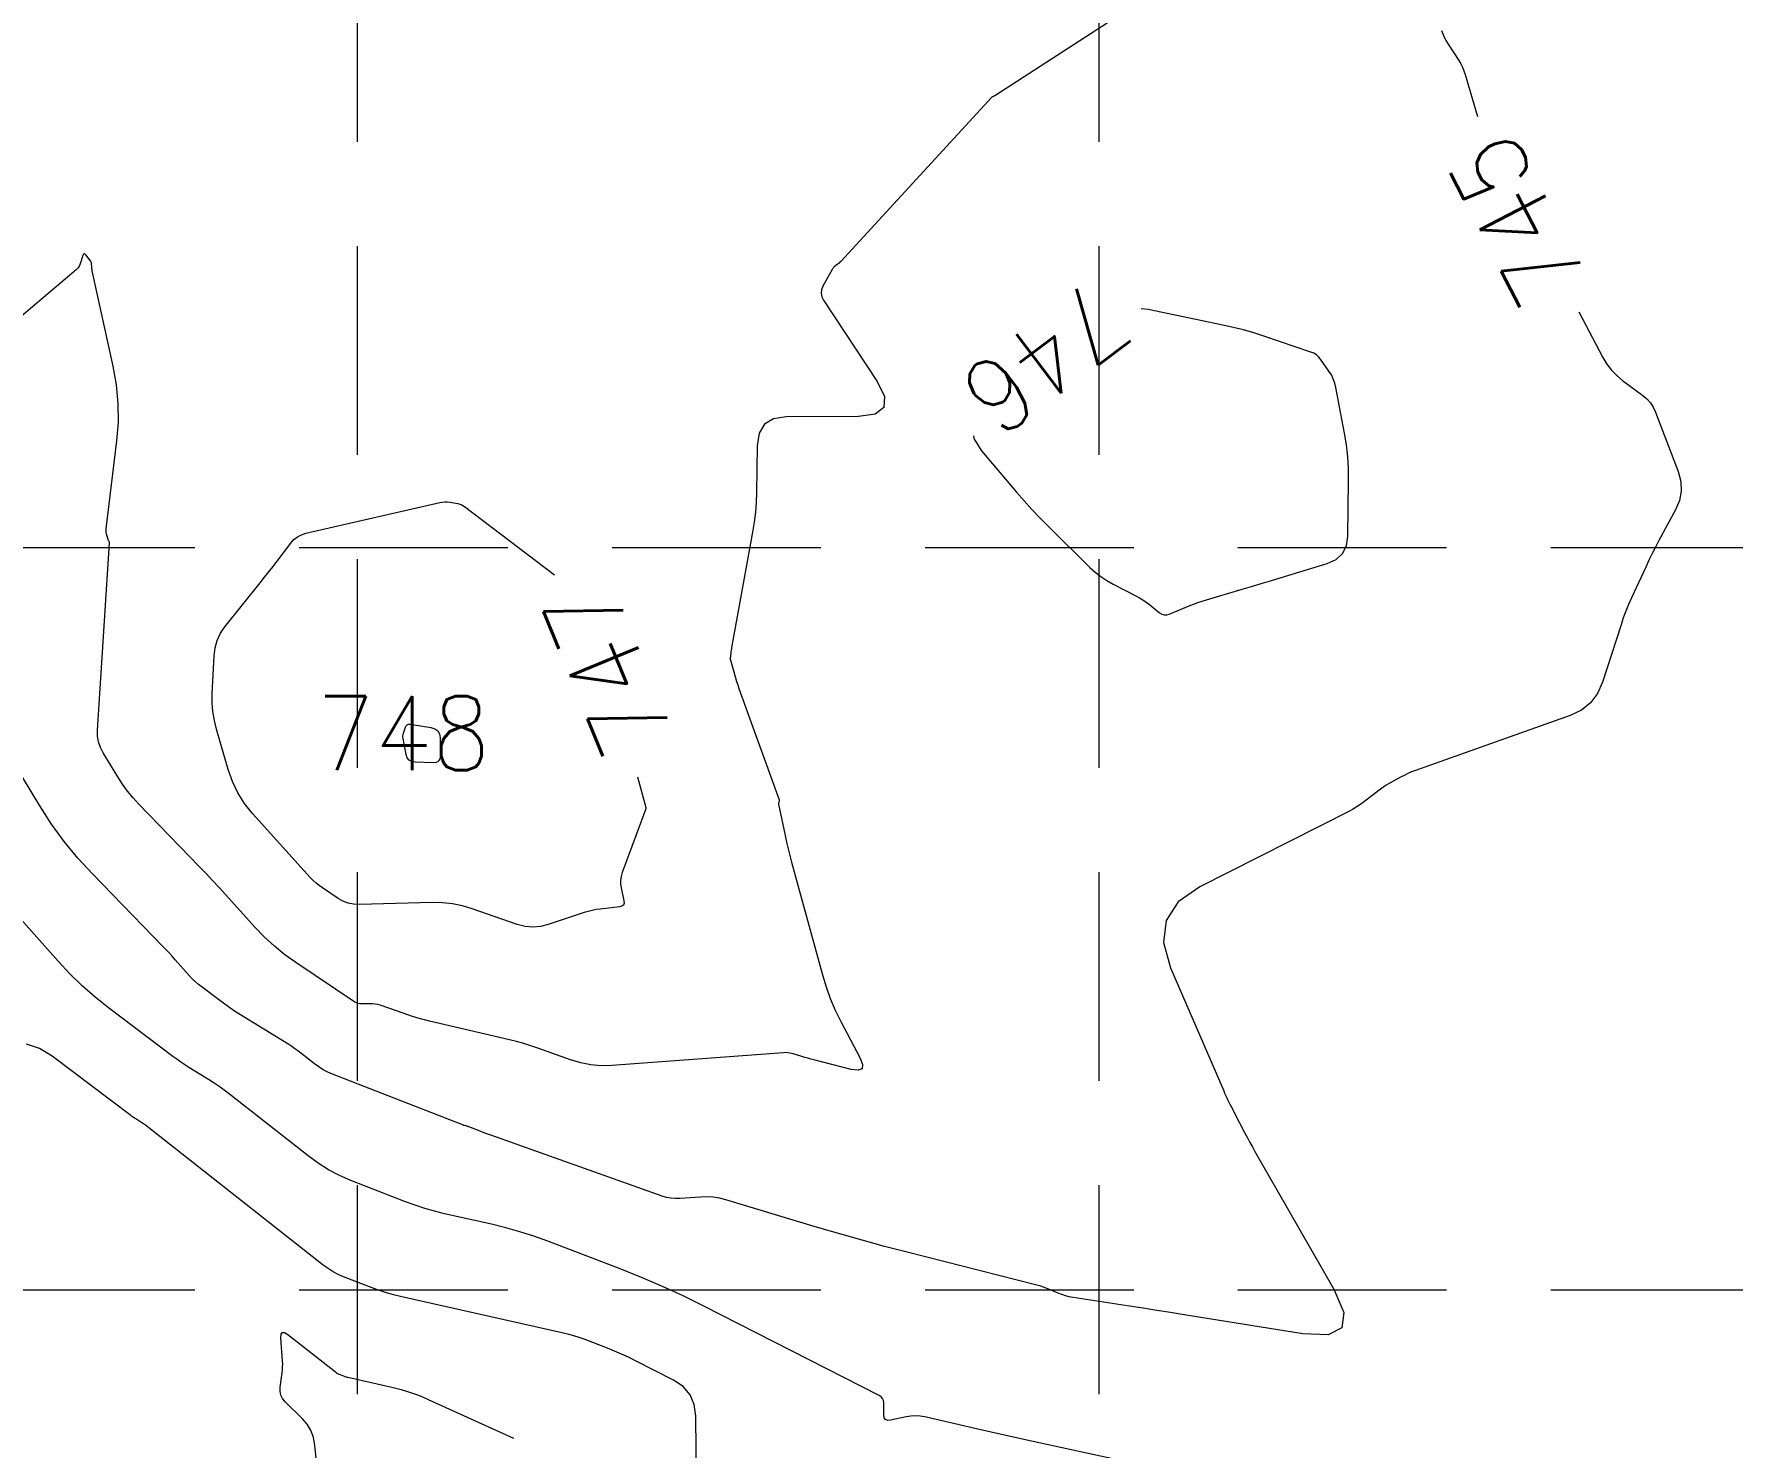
# Model space of a CAD drawing. Header units: feet. Extents: x 46644 to 49208, y 46045 to 47649.
# Drawn here: x 48308.4 to 48399.9, y 47238.4 to 47314.5 of the extents above; entities that cross this region are included whole.
import ezdxf
from ezdxf.enums import TextEntityAlignment as Align

# ---------------------------------------------------------------- set-up
doc = ezdxf.new("R2010")
doc.units = ezdxf.units.FT
doc.header["$MEASUREMENT"] = 0
doc.linetypes.add('DGN Style 3', pattern=[33.544038, 23.960027, -9.584011])
doc.linetypes.add('HIDDEN', pattern=[0.375, 0.25, -0.125])
doc.layers.add('EC', color=35, linetype='Continuous', lineweight=0)
doc.layers.add('GRID', color=254, linetype='HIDDEN')
doc.styles.add('Style-STANDARD', font='STANDARD.shx')

msp = doc.modelspace()

# ---------------------------------------------------------------- linework, layer by layer
at = {"layer": 'EC', "color": 35, "linetype": 'DGN Style 3', "lineweight": 0}
for p, q in [((48366.917, 47315.551), (48360.201, 47311.212)), ((48384.277, 47314.726), (48384.382, 47314.45)), ((48384.382, 47314.45), (48384.512, 47314.185)), ((48384.512, 47314.185), (48384.665, 47313.93)), ((48384.665, 47313.93), (48385.205, 47313.113)), ((48385.205, 47313.113), (48385.314, 47312.935)), ((48385.314, 47312.935), (48385.408, 47312.75)), ((48385.408, 47312.75), (48385.488, 47312.558)), ((48385.488, 47312.558), (48385.554, 47312.36)), ((48385.554, 47312.36), (48386.215, 47310.096)), ((48360.028, 47311.125), (48351.882, 47302.282)), ((48360.036, 47311.133), (48360.028, 47311.125)), ((48360.046, 47311.141), (48360.036, 47311.133)), ((48360.056, 47311.148), (48360.046, 47311.141)), ((48360.067, 47311.153), (48360.056, 47311.148)), ((48360.12, 47311.177), (48360.067, 47311.153)), ((48360.125, 47311.18), (48360.12, 47311.177)), ((48360.131, 47311.182), (48360.125, 47311.18)), ((48360.137, 47311.184), (48360.131, 47311.182)), ((48360.143, 47311.186), (48360.137, 47311.184)), ((48360.17, 47311.196), (48360.143, 47311.186)), ((48360.178, 47311.199), (48360.17, 47311.196)), ((48360.186, 47311.203), (48360.178, 47311.199)), ((48360.194, 47311.207), (48360.186, 47311.203)), ((48360.201, 47311.212), (48360.194, 47311.207)), ((48311.016, 47302.603), (48310.876, 47302.152)), ((48311.046, 47302.668), (48311.016, 47302.603)), ((48311.083, 47302.694), (48311.046, 47302.668)), ((48311.126, 47302.682), (48311.083, 47302.694)), ((48311.177, 47302.633), (48311.126, 47302.682)), ((48311.431, 47302.311), (48311.177, 47302.633)), ((48310.661, 47301.827), (48306.403, 47298.222)), ((48310.732, 47301.897), (48310.661, 47301.827)), ((48310.792, 47301.974), (48310.732, 47301.897)), ((48310.839, 47302.059), (48310.792, 47301.974)), ((48310.876, 47302.152), (48310.839, 47302.059)), ((48311.453, 47302.28), (48311.431, 47302.311)), ((48311.469, 47302.246), (48311.453, 47302.28)), ((48311.48, 47302.21), (48311.469, 47302.246)), ((48311.485, 47302.172), (48311.48, 47302.21)), ((48311.496, 47301.991), (48311.485, 47302.172)), ((48311.501, 47301.935), (48311.496, 47301.991)), ((48311.508, 47301.88), (48311.501, 47301.935)), ((48311.517, 47301.825), (48311.508, 47301.88)), ((48311.527, 47301.771), (48311.517, 47301.825)), ((48312.659, 47296.628), (48311.527, 47301.771)), ((48351.421, 47301.848), (48350.924, 47300.946)), ((48351.444, 47301.886), (48351.421, 47301.848)), ((48351.471, 47301.92), (48351.444, 47301.886)), ((48351.5, 47301.952), (48351.471, 47301.92)), ((48351.534, 47301.981), (48351.5, 47301.952)), ((48351.696, 47302.11), (48351.534, 47301.981)), ((48351.745, 47302.15), (48351.696, 47302.11)), ((48351.792, 47302.193), (48351.745, 47302.15)), ((48351.838, 47302.237), (48351.792, 47302.193)), ((48351.882, 47302.282), (48351.838, 47302.237)), ((48350.846, 47300.754), (48350.825, 47300.565)), ((48350.825, 47300.565), (48350.861, 47300.377)), ((48350.924, 47300.946), (48350.846, 47300.754)), ((48350.861, 47300.377), (48350.955, 47300.192)), ((48350.955, 47300.192), (48353.847, 47295.814)), ((48368.468, 47299.683), (48368.087, 47299.723)), ((48372.487, 47298.85), (48368.468, 47299.683)), ((48373.047, 47298.725), (48372.487, 47298.85)), ((48373.603, 47298.583), (48373.047, 47298.725)), ((48391.677, 47299.567), (48392.981, 47297.098)), ((48374.154, 47298.425), (48373.603, 47298.583)), ((48374.7, 47298.249), (48374.154, 47298.425)), ((48377.239, 47297.391), (48374.7, 47298.249)), ((48377.391, 47297.327), (48377.239, 47297.391)), ((48377.528, 47297.241), (48377.391, 47297.327)), ((48377.649, 47297.134), (48377.528, 47297.241)), ((48377.755, 47297.006), (48377.649, 47297.134)), ((48378.21, 47296.36), (48377.755, 47297.006)), ((48392.981, 47297.098), (48393.193, 47296.744)), ((48312.836, 47295.627), (48312.659, 47296.628)), ((48378.337, 47296.157), (48378.21, 47296.36)), ((48378.441, 47295.944), (48378.337, 47296.157)), ((48393.193, 47296.744), (48393.44, 47296.42)), ((48393.44, 47296.42), (48393.723, 47296.126)), ((48393.723, 47296.126), (48394.04, 47295.862)), ((48312.927, 47294.623), (48312.836, 47295.627)), ((48353.847, 47295.814), (48354.249, 47294.992)), ((48378.522, 47295.721), (48378.441, 47295.944)), ((48378.578, 47295.488), (48378.522, 47295.721)), ((48379.044, 47293.016), (48378.578, 47295.488)), ((48394.04, 47295.862), (48395.135, 47295.05)), ((48395.135, 47295.05), (48395.353, 47294.864)), ((48312.932, 47293.614), (48312.927, 47294.623)), ((48354.215, 47294.403), (48353.744, 47294.046)), ((48354.249, 47294.992), (48354.215, 47294.403)), ((48395.353, 47294.864), (48395.539, 47294.653)), ((48395.539, 47294.653), (48395.692, 47294.417)), ((48395.692, 47294.417), (48395.812, 47294.157)), ((48395.812, 47294.157), (48397.032, 47290.954)), ((48312.852, 47292.601), (48312.932, 47293.614)), ((48347.78, 47293.504), (48347.484, 47293.021)), ((48348.265, 47293.796), (48347.78, 47293.504)), ((48348.94, 47293.896), (48348.265, 47293.796)), ((48352.838, 47293.922), (48348.94, 47293.896)), ((48353.744, 47294.046), (48352.838, 47293.922)), ((48312.275, 47287.864), (48312.852, 47292.601)), ((48347.378, 47292.346), (48347.343, 47289.831)), ((48347.484, 47293.021), (48347.378, 47292.346)), ((48359.038, 47292.87), (48359.059, 47292.733)), ((48359.059, 47292.733), (48359.475, 47292.069)), ((48379.147, 47292.384), (48379.044, 47293.016)), ((48379.218, 47291.749), (48379.147, 47292.384)), ((48359.475, 47292.069), (48361.357, 47289.846)), ((48379.258, 47291.111), (48379.218, 47291.749)), ((48379.228, 47287.475), (48379.266, 47290.471)), ((48379.266, 47290.471), (48379.258, 47291.111)), ((48397.032, 47290.954), (48397.176, 47290.424)), ((48347.343, 47289.831), (48347.324, 47289.294)), ((48361.357, 47289.846), (48361.765, 47289.375)), ((48397.201, 47289.901), (48397.107, 47289.386)), ((48397.176, 47290.424), (48397.201, 47289.901)), ((48323.049, 47287.625), (48330.262, 47289.279)), ((48330.262, 47289.279), (48330.396, 47289.304)), ((48330.396, 47289.304), (48330.531, 47289.314)), ((48330.531, 47289.314), (48330.666, 47289.312)), ((48330.666, 47289.312), (48330.802, 47289.296)), ((48330.802, 47289.296), (48331.245, 47289.222)), ((48331.245, 47289.222), (48331.338, 47289.201)), ((48331.338, 47289.201), (48331.426, 47289.169)), ((48331.426, 47289.169), (48331.51, 47289.127)), ((48331.51, 47289.127), (48331.589, 47289.074)), ((48331.589, 47289.074), (48336.449, 47285.389)), ((48347.283, 47288.758), (48347.22, 47288.224)), ((48347.324, 47289.294), (48347.283, 47288.758)), ((48361.765, 47289.375), (48362.184, 47288.913)), ((48362.184, 47288.913), (48362.613, 47288.461)), ((48396.894, 47288.88), (48396.002, 47287.237)), ((48397.107, 47289.386), (48396.894, 47288.88)), ((48312.27, 47287.791), (48312.275, 47287.864)), ((48312.272, 47287.718), (48312.27, 47287.791)), ((48312.283, 47287.646), (48312.272, 47287.718)), ((48347.22, 47288.224), (48347.134, 47287.693)), ((48362.613, 47288.461), (48363.053, 47288.019)), ((48363.053, 47288.019), (48365.323, 47285.785)), ((48311.811, 47277.008), (48312.452, 47287.103)), ((48312.301, 47287.575), (48312.283, 47287.646)), ((48312.405, 47287.244), (48312.301, 47287.575)), ((48312.408, 47287.234), (48312.405, 47287.244)), ((48312.412, 47287.225), (48312.408, 47287.234)), ((48312.416, 47287.215), (48312.412, 47287.225)), ((48312.42, 47287.205), (48312.416, 47287.215)), ((48312.441, 47287.16), (48312.42, 47287.205)), ((48312.447, 47287.146), (48312.441, 47287.16)), ((48312.45, 47287.132), (48312.447, 47287.146)), ((48312.452, 47287.118), (48312.45, 47287.132)), ((48312.452, 47287.103), (48312.452, 47287.118)), ((48321.498, 47286.13), (48322.23, 47287.096)), ((48322.23, 47287.096), (48322.399, 47287.284)), ((48322.399, 47287.284), (48322.591, 47287.435)), ((48322.591, 47287.435), (48322.808, 47287.549)), ((48322.808, 47287.549), (48323.049, 47287.625)), ((48347.134, 47287.693), (48346.013, 47281.558)), ((48378.944, 47286.535), (48379.153, 47286.955)), ((48379.153, 47286.955), (48379.228, 47287.475)), ((48395.813, 47286.884), (48395.631, 47286.528)), ((48396.002, 47287.237), (48395.813, 47286.884)), ((48321.273, 47285.835), (48321.498, 47286.13)), ((48375.569, 47285.222), (48378.12, 47285.999)), ((48378.12, 47285.999), (48378.599, 47286.217)), ((48378.599, 47286.217), (48378.944, 47286.535)), ((48395.455, 47286.168), (48395.285, 47285.806)), ((48395.631, 47286.528), (48395.455, 47286.168)), ((48320.586, 47284.96), (48320.817, 47285.251)), ((48320.817, 47285.251), (48321.046, 47285.542)), ((48321.046, 47285.542), (48321.273, 47285.835)), ((48365.323, 47285.785), (48365.609, 47285.524)), ((48365.609, 47285.524), (48365.912, 47285.287)), ((48365.912, 47285.287), (48366.233, 47285.074)), ((48366.233, 47285.074), (48366.571, 47284.885)), ((48374.546, 47284.913), (48375.058, 47285.067)), ((48375.058, 47285.067), (48375.569, 47285.222)), ((48395.285, 47285.806), (48394.522, 47284.146)), ((48318.683, 47282.588), (48320.586, 47284.96)), ((48366.571, 47284.885), (48367.802, 47284.255)), ((48367.802, 47284.255), (48367.992, 47284.151)), ((48367.992, 47284.151), (48368.176, 47284.039)), ((48371.61, 47284.04), (48373.522, 47284.607)), ((48373.522, 47284.607), (48374.034, 47284.76)), ((48374.034, 47284.76), (48374.546, 47284.913)), ((48394.522, 47284.146), (48394.364, 47283.789)), ((48368.176, 47284.039), (48368.354, 47283.917)), ((48368.354, 47283.917), (48368.526, 47283.787)), ((48368.526, 47283.787), (48369.079, 47283.344)), ((48369.079, 47283.344), (48369.2, 47283.268)), ((48369.2, 47283.268), (48369.326, 47283.231)), ((48369.326, 47283.231), (48369.458, 47283.231)), ((48369.458, 47283.231), (48369.596, 47283.27)), ((48369.596, 47283.27), (48370.671, 47283.71)), ((48370.671, 47283.71), (48370.903, 47283.801)), ((48370.903, 47283.801), (48371.136, 47283.887)), ((48371.136, 47283.887), (48371.372, 47283.966)), ((48371.372, 47283.966), (48371.61, 47284.04)), ((48394.217, 47283.427), (48394.08, 47283.061)), ((48394.364, 47283.789), (48394.217, 47283.427)), ((48318.261, 47281.854), (48318.44, 47282.233)), ((48318.44, 47282.233), (48318.683, 47282.588)), ((48393.955, 47282.69), (48392.957, 47279.598)), ((48394.08, 47283.061), (48393.955, 47282.69)), ((48318.093, 47281.025), (48318.145, 47281.452)), ((48318.145, 47281.452), (48318.261, 47281.854)), ((48345.974, 47281.312), (48345.963, 47281.23)), ((48345.986, 47281.394), (48345.974, 47281.312)), ((48345.999, 47281.476), (48345.986, 47281.394)), ((48346.013, 47281.558), (48345.999, 47281.476)), ((48318, 47278.977), (48318.093, 47281.025)), ((48345.931, 47280.961), (48345.926, 47280.904)), ((48345.926, 47280.904), (48345.928, 47280.847)), ((48345.928, 47280.847), (48345.936, 47280.79)), ((48345.963, 47281.23), (48345.931, 47280.961)), ((48345.936, 47280.79), (48345.949, 47280.734)), ((48345.949, 47280.734), (48346.213, 47279.833)), ((48346.213, 47279.833), (48346.271, 47279.64)), ((48346.271, 47279.64), (48346.332, 47279.449)), ((48392.957, 47279.598), (48392.688, 47278.989)), ((48317.997, 47278.494), (48318, 47278.977)), ((48346.332, 47279.449), (48346.396, 47279.258)), ((48346.396, 47279.258), (48346.462, 47279.068)), ((48346.462, 47279.068), (48348.556, 47273.26)), ((48392.688, 47278.989), (48392.309, 47278.487)), ((48308.705, 47272.927), (48305.661, 47277.934)), ((48318.034, 47278.015), (48317.997, 47278.494)), ((48318.11, 47277.541), (48318.034, 47278.015)), ((48391.218, 47277.806), (48382.871, 47274.839)), ((48391.819, 47278.093), (48391.218, 47277.806)), ((48392.309, 47278.487), (48391.819, 47278.093)), ((48311.814, 47276.687), (48311.811, 47277.008)), ((48318.225, 47277.072), (48318.11, 47277.541)), ((48318.856, 47274.892), (48318.225, 47277.072)), ((48328.278, 47276.71), (48328.287, 47276.779)), ((48328.287, 47276.779), (48328.304, 47276.848)), ((48328.304, 47276.848), (48328.409, 47277.167)), ((48328.409, 47277.167), (48328.45, 47277.25)), ((48328.45, 47277.25), (48328.508, 47277.305)), ((48328.508, 47277.305), (48328.584, 47277.331)), ((48328.584, 47277.331), (48328.676, 47277.329)), ((48328.676, 47277.329), (48329.79, 47277.151)), ((48329.79, 47277.151), (48330, 47277.088)), ((48330, 47277.088), (48330.151, 47276.973)), ((48330.151, 47276.973), (48330.243, 47276.808)), ((48330.243, 47276.808), (48330.278, 47276.592)), ((48311.865, 47276.378), (48311.814, 47276.687)), ((48311.963, 47276.081), (48311.865, 47276.378)), ((48312.109, 47275.795), (48311.963, 47276.081)), ((48328.278, 47276.64), (48328.278, 47276.71)), ((48328.287, 47276.57), (48328.278, 47276.64)), ((48328.454, 47275.705), (48328.287, 47276.57)), ((48330.278, 47276.592), (48330.297, 47275.648)), ((48312.903, 47274.489), (48312.109, 47275.795)), ((48328.514, 47275.528), (48328.454, 47275.705)), ((48328.615, 47275.4), (48328.514, 47275.528)), ((48328.758, 47275.32), (48328.615, 47275.4)), ((48328.943, 47275.289), (48328.758, 47275.32)), ((48329.901, 47275.257), (48328.943, 47275.289)), ((48330.077, 47275.276), (48329.901, 47275.257)), ((48330.202, 47275.348), (48330.077, 47275.276)), ((48330.275, 47275.472), (48330.202, 47275.348)), ((48330.297, 47275.648), (48330.275, 47275.472)), ((48313.156, 47274.098), (48312.903, 47274.489)), ((48313.43, 47273.722), (48313.156, 47274.098)), ((48319.082, 47274.244), (48318.856, 47274.892)), ((48319.377, 47273.633), (48319.082, 47274.244)), ((48340.918, 47274.488), (48341.377, 47272.836)), ((48381.292, 47274.042), (48381.161, 47273.959)), ((48381.427, 47274.12), (48381.292, 47274.042)), ((48382.062, 47274.473), (48381.427, 47274.12)), ((48382.259, 47274.577), (48382.062, 47274.473)), ((48382.459, 47274.673), (48382.259, 47274.577)), ((48382.663, 47274.76), (48382.459, 47274.673)), ((48382.871, 47274.839), (48382.663, 47274.76)), ((48313.725, 47273.362), (48313.43, 47273.722)), ((48314.041, 47273.019), (48313.725, 47273.362)), ((48319.74, 47273.06), (48319.377, 47273.633)), ((48348.523, 47273.073), (48348.52, 47273.056)), ((48348.527, 47273.09), (48348.523, 47273.073)), ((48348.556, 47273.166), (48348.527, 47273.09)), ((48348.556, 47273.26), (48348.562, 47273.237)), ((48348.562, 47273.19), (48348.556, 47273.166)), ((48348.562, 47273.237), (48348.564, 47273.213)), ((48348.564, 47273.213), (48348.562, 47273.19)), ((48380.059, 47273.118), (48379.874, 47272.981)), ((48380.909, 47273.778), (48380.059, 47273.118)), ((48381.033, 47273.871), (48380.909, 47273.778)), ((48381.161, 47273.959), (48381.033, 47273.871)), ((48309.336, 47271.95), (48308.705, 47272.927)), ((48317.311, 47269.651), (48314.041, 47273.019)), ((48320.171, 47272.525), (48319.74, 47273.06)), ((48323.283, 47269.071), (48320.171, 47272.525)), ((48341.366, 47272.769), (48340.1, 47269.335)), ((48341.368, 47272.773), (48341.366, 47272.769)), ((48341.369, 47272.778), (48341.368, 47272.773)), ((48341.371, 47272.783), (48341.369, 47272.778)), ((48341.372, 47272.787), (48341.371, 47272.783)), ((48341.378, 47272.81), (48341.372, 47272.787)), ((48341.377, 47272.836), (48341.378, 47272.834)), ((48341.378, 47272.834), (48341.379, 47272.831)), ((48341.379, 47272.811), (48341.378, 47272.81)), ((48341.379, 47272.831), (48341.379, 47272.828)), ((48341.379, 47272.828), (48341.379, 47272.826)), ((48341.379, 47272.826), (48341.379, 47272.817)), ((48341.379, 47272.817), (48341.379, 47272.815)), ((48341.379, 47272.815), (48341.379, 47272.813)), ((48341.379, 47272.813), (48341.379, 47272.811)), ((48348.52, 47273.056), (48348.52, 47273.039)), ((48348.52, 47273.039), (48348.523, 47273.022)), ((48348.523, 47273.022), (48348.885, 47271.33)), ((48379.283, 47272.627), (48371.254, 47268.574)), ((48379.486, 47272.736), (48379.283, 47272.627)), ((48379.683, 47272.854), (48379.486, 47272.736)), ((48379.874, 47272.981), (48379.683, 47272.854)), ((48310.02, 47271.014), (48309.336, 47271.95)), ((48348.885, 47271.33), (48348.966, 47270.968)), ((48310.754, 47270.118), (48310.02, 47271.014)), ((48348.966, 47270.968), (48349.051, 47270.607)), ((48349.051, 47270.607), (48349.141, 47270.248)), ((48311.541, 47269.261), (48310.754, 47270.118)), ((48317.666, 47269.282), (48317.311, 47269.651)), ((48349.141, 47270.248), (48349.236, 47269.889)), ((48349.236, 47269.889), (48350.893, 47263.829)), ((48315.331, 47265.358), (48311.541, 47269.261)), ((48318.017, 47268.91), (48317.666, 47269.282)), ((48318.365, 47268.534), (48318.017, 47268.91)), ((48318.709, 47268.156), (48318.365, 47268.534)), ((48323.433, 47268.914), (48323.283, 47269.071)), ((48323.592, 47268.768), (48323.433, 47268.914)), ((48323.759, 47268.632), (48323.592, 47268.768)), ((48323.936, 47268.507), (48323.759, 47268.632)), ((48324.779, 47267.944), (48323.936, 47268.507)), ((48340.041, 47269.131), (48340.011, 47268.926)), ((48340.011, 47268.926), (48340.011, 47268.718)), ((48340.011, 47268.718), (48340.042, 47268.508)), ((48340.1, 47269.335), (48340.041, 47269.131)), ((48340.042, 47268.508), (48340.189, 47267.818)), ((48371.254, 47268.574), (48370.083, 47267.76)), ((48309.685, 47264.561), (48306.81, 47267.794)), ((48320.308, 47266.381), (48318.709, 47268.156)), ((48325.044, 47267.794), (48324.779, 47267.944)), ((48325.322, 47267.689), (48325.044, 47267.794)), ((48325.612, 47267.63), (48325.322, 47267.689)), ((48325.916, 47267.616), (48325.612, 47267.63)), ((48329.864, 47267.723), (48325.916, 47267.616)), ((48330.412, 47267.713), (48329.864, 47267.723)), ((48330.953, 47267.655), (48330.412, 47267.713)), ((48331.486, 47267.547), (48330.953, 47267.655)), ((48340.162, 47267.588), (48340.08, 47267.521)), ((48340.198, 47267.687), (48340.162, 47267.588)), ((48340.189, 47267.818), (48340.198, 47267.687)), ((48370.083, 47267.76), (48369.428, 47266.758)), ((48332.011, 47267.39), (48331.486, 47267.547)), ((48334.445, 47266.543), (48332.011, 47267.39)), ((48338.053, 47267.176), (48336.108, 47266.531)), ((48338.266, 47267.241), (48338.053, 47267.176)), ((48338.481, 47267.294), (48338.266, 47267.241)), ((48338.699, 47267.337), (48338.481, 47267.294)), ((48338.919, 47267.368), (48338.699, 47267.337)), ((48339.952, 47267.488), (48338.919, 47267.368)), ((48340.08, 47267.521), (48339.952, 47267.488)), ((48369.428, 47266.758), (48369.289, 47265.569)), ((48320.813, 47265.854), (48320.308, 47266.381)), ((48321.347, 47265.363), (48320.813, 47265.854)), ((48334.86, 47266.434), (48334.445, 47266.543)), ((48335.276, 47266.396), (48334.86, 47266.434)), ((48335.692, 47266.428), (48335.276, 47266.396)), ((48336.108, 47266.531), (48335.692, 47266.428)), ((48315.5, 47265.181), (48315.331, 47265.358)), ((48315.668, 47265.003), (48315.5, 47265.181)), ((48315.834, 47264.823), (48315.668, 47265.003)), ((48321.911, 47264.905), (48321.347, 47265.363)), ((48322.504, 47264.482), (48321.911, 47264.905)), ((48369.289, 47265.569), (48369.667, 47264.193)), ((48310.319, 47263.882), (48309.685, 47264.561)), ((48315.998, 47264.641), (48315.834, 47264.823)), ((48316.757, 47263.787), (48315.998, 47264.641)), ((48325.686, 47262.359), (48322.504, 47264.482)), ((48369.667, 47264.193), (48372.534, 47257.566)), ((48310.985, 47263.237), (48310.319, 47263.882)), ((48311.681, 47262.626), (48310.985, 47263.237)), ((48316.918, 47263.615), (48316.757, 47263.787)), ((48317.086, 47263.452), (48316.918, 47263.615)), ((48317.262, 47263.297), (48317.086, 47263.452)), ((48317.446, 47263.151), (48317.262, 47263.297)), ((48318.324, 47262.488), (48317.446, 47263.151)), ((48350.893, 47263.829), (48351.09, 47263.179)), ((48351.09, 47263.179), (48351.321, 47262.541)), ((48312.408, 47262.048), (48311.681, 47262.626)), ((48318.594, 47262.288), (48318.324, 47262.488)), ((48318.869, 47262.095), (48318.594, 47262.288)), ((48319.149, 47261.908), (48318.869, 47262.095)), ((48325.77, 47262.311), (48325.686, 47262.359)), ((48325.858, 47262.278), (48325.77, 47262.311)), ((48325.95, 47262.259), (48325.858, 47262.278)), ((48326.046, 47262.255), (48325.95, 47262.259)), ((48326.506, 47262.267), (48326.046, 47262.255)), ((48326.645, 47262.265), (48326.506, 47262.267)), ((48326.783, 47262.25), (48326.645, 47262.265)), ((48326.919, 47262.222), (48326.783, 47262.25)), ((48327.053, 47262.182), (48326.919, 47262.222)), ((48328.35, 47261.731), (48327.053, 47262.182)), ((48351.321, 47262.541), (48351.588, 47261.918)), ((48315.874, 47259.429), (48312.408, 47262.048)), ((48319.433, 47261.727), (48319.149, 47261.908)), ((48322.122, 47260.06), (48319.433, 47261.727)), ((48328.687, 47261.619), (48328.35, 47261.731)), ((48329.025, 47261.515), (48328.687, 47261.619)), ((48329.367, 47261.421), (48329.025, 47261.515)), ((48329.711, 47261.335), (48329.367, 47261.421)), ((48334.019, 47260.319), (48329.711, 47261.335)), ((48351.588, 47261.918), (48351.888, 47261.308)), ((48351.888, 47261.308), (48352.928, 47259.339)), ((48334.408, 47260.222), (48334.019, 47260.319)), ((48308.689, 47259.847), (48307.977, 47260.08)), ((48309.366, 47259.437), (48308.689, 47259.847)), ((48313.597, 47256.24), (48309.366, 47259.437)), ((48316.086, 47259.273), (48315.874, 47259.429)), ((48322.29, 47259.953), (48322.122, 47260.06)), ((48322.455, 47259.841), (48322.29, 47259.953)), ((48322.616, 47259.724), (48322.455, 47259.841)), ((48322.774, 47259.603), (48322.616, 47259.724)), ((48323.505, 47259.027), (48322.774, 47259.603)), ((48334.794, 47260.114), (48334.408, 47260.222)), ((48335.176, 47259.996), (48334.794, 47260.114)), ((48335.555, 47259.867), (48335.176, 47259.996)), ((48337.318, 47259.24), (48335.555, 47259.867)), ((48348.795, 47259.628), (48339.54, 47258.94)), ((48348.912, 47259.631), (48348.795, 47259.628)), ((48349.029, 47259.624), (48348.912, 47259.631)), ((48349.144, 47259.606), (48349.029, 47259.624)), ((48349.258, 47259.577), (48349.144, 47259.606)), ((48349.788, 47259.418), (48349.258, 47259.577)), ((48349.951, 47259.37), (48349.788, 47259.418)), ((48350.114, 47259.324), (48349.951, 47259.37)), ((48352.928, 47259.339), (48353.065, 47258.984)), ((48316.301, 47259.121), (48316.086, 47259.273)), ((48316.52, 47258.975), (48316.301, 47259.121)), ((48316.742, 47258.834), (48316.52, 47258.975)), ((48317.787, 47258.186), (48316.742, 47258.834)), ((48323.734, 47258.86), (48323.505, 47259.027)), ((48323.974, 47258.711), (48323.734, 47258.86)), ((48324.224, 47258.58), (48323.974, 47258.711)), ((48324.484, 47258.467), (48324.224, 47258.58)), ((48331.535, 47255.717), (48324.484, 47258.467)), ((48337.862, 47259.077), (48337.318, 47259.24)), ((48338.413, 47258.973), (48337.862, 47259.077)), ((48338.972, 47258.927), (48338.413, 47258.973)), ((48339.54, 47258.94), (48338.972, 47258.927)), ((48350.277, 47259.28), (48350.114, 47259.324)), ((48350.441, 47259.237), (48350.277, 47259.28)), ((48352.448, 47258.729), (48350.441, 47259.237)), ((48352.825, 47258.679), (48352.448, 47258.729)), ((48353.031, 47258.764), (48352.825, 47258.679)), ((48353.065, 47258.984), (48353.031, 47258.764)), ((48318.104, 47257.983), (48317.787, 47258.186)), ((48318.415, 47257.772), (48318.104, 47257.983)), ((48318.719, 47257.552), (48318.415, 47257.772)), ((48319.018, 47257.323), (48318.719, 47257.552)), ((48372.534, 47257.566), (48372.584, 47257.451)), ((48323.159, 47254.061), (48319.018, 47257.323)), ((48372.584, 47257.451), (48372.636, 47257.338)), ((48372.636, 47257.338), (48372.69, 47257.225)), ((48372.69, 47257.225), (48372.744, 47257.112)), ((48372.744, 47257.112), (48372.925, 47256.746)), ((48372.925, 47256.746), (48372.964, 47256.667)), ((48372.964, 47256.667), (48373.003, 47256.589)), ((48373.003, 47256.589), (48373.043, 47256.511)), ((48313.663, 47256.191), (48313.597, 47256.24)), ((48313.73, 47256.144), (48313.663, 47256.191)), ((48313.798, 47256.098), (48313.73, 47256.144)), ((48313.867, 47256.054), (48313.798, 47256.098)), ((48314.193, 47255.852), (48313.867, 47256.054)), ((48314.292, 47255.789), (48314.193, 47255.852)), ((48314.389, 47255.723), (48314.292, 47255.789)), ((48314.484, 47255.655), (48314.389, 47255.723)), ((48331.55, 47255.711), (48331.535, 47255.717)), ((48331.564, 47255.707), (48331.55, 47255.711)), ((48331.578, 47255.702), (48331.564, 47255.707)), ((48331.593, 47255.699), (48331.578, 47255.702)), ((48331.662, 47255.683), (48331.593, 47255.699)), ((48331.683, 47255.678), (48331.662, 47255.683)), ((48331.704, 47255.672), (48331.683, 47255.678)), ((48331.724, 47255.666), (48331.704, 47255.672)), ((48373.043, 47256.511), (48373.083, 47256.433)), ((48373.083, 47256.433), (48373.681, 47255.282)), ((48314.577, 47255.583), (48314.484, 47255.655)), ((48323.981, 47248.174), (48314.577, 47255.583)), ((48331.745, 47255.659), (48331.724, 47255.666)), ((48332.44, 47255.393), (48331.745, 47255.659)), ((48332.597, 47255.333), (48332.44, 47255.393)), ((48332.755, 47255.275), (48332.597, 47255.333)), ((48332.914, 47255.217), (48332.755, 47255.275)), ((48333.073, 47255.16), (48332.914, 47255.217)), ((48342.262, 47251.891), (48333.073, 47255.16)), ((48373.681, 47255.282), (48373.81, 47255.036)), ((48373.81, 47255.036), (48373.942, 47254.792)), ((48373.942, 47254.792), (48374.077, 47254.549)), ((48323.701, 47253.665), (48323.159, 47254.061)), ((48374.077, 47254.549), (48374.214, 47254.307)), ((48374.214, 47254.307), (48378.475, 47246.889)), ((48324.268, 47253.312), (48323.701, 47253.665)), ((48324.859, 47253.003), (48324.268, 47253.312)), ((48325.475, 47252.736), (48324.859, 47253.003)), ((48328.407, 47251.592), (48325.475, 47252.736)), ((48328.928, 47251.4), (48328.407, 47251.592)), ((48329.455, 47251.228), (48328.928, 47251.4)), ((48329.987, 47251.077), (48329.455, 47251.228)), ((48342.492, 47251.822), (48342.262, 47251.891)), ((48342.725, 47251.778), (48342.492, 47251.822)), ((48342.962, 47251.759), (48342.725, 47251.778)), ((48343.201, 47251.764), (48342.962, 47251.759)), ((48344.328, 47251.848), (48343.201, 47251.764)), ((48344.672, 47251.858), (48344.328, 47251.848)), ((48345.012, 47251.836), (48344.672, 47251.858)), ((48345.348, 47251.784), (48345.012, 47251.836)), ((48345.681, 47251.7), (48345.348, 47251.784)), ((48350.628, 47250.212), (48345.681, 47251.7)), ((48330.526, 47250.945), (48329.987, 47251.077)), ((48333.056, 47250.377), (48330.526, 47250.945)), ((48333.826, 47250.189), (48333.056, 47250.377)), ((48334.588, 47249.974), (48333.826, 47250.189)), ((48351.832, 47249.857), (48350.628, 47250.212)), ((48335.342, 47249.732), (48334.588, 47249.974)), ((48336.087, 47249.463), (48335.342, 47249.732)), ((48339.992, 47247.972), (48336.087, 47249.463)), ((48353.04, 47249.515), (48351.832, 47249.857)), ((48354.251, 47249.187), (48353.04, 47249.515)), ((48355.466, 47248.872), (48354.251, 47249.187)), ((48362.392, 47247.12), (48355.466, 47248.872)), ((48324.238, 47247.986), (48323.981, 47248.174)), ((48324.507, 47247.819), (48324.238, 47247.986)), ((48324.787, 47247.672), (48324.507, 47247.819)), ((48325.079, 47247.546), (48324.787, 47247.672)), ((48326.47, 47247.003), (48325.079, 47247.546)), ((48341.14, 47247.516), (48339.992, 47247.972)), ((48342.274, 47247.03), (48341.14, 47247.516)), ((48326.898, 47246.845), (48326.47, 47247.003)), ((48327.331, 47246.704), (48326.898, 47246.845)), ((48327.769, 47246.579), (48327.331, 47246.704)), ((48328.213, 47246.471), (48327.769, 47246.579)), ((48343.395, 47246.514), (48342.274, 47247.03)), ((48362.536, 47247.081), (48362.392, 47247.12)), ((48362.678, 47247.036), (48362.536, 47247.081)), ((48362.818, 47246.986), (48362.678, 47247.036)), ((48362.957, 47246.931), (48362.818, 47246.986)), ((48363.6, 47246.661), (48362.957, 47246.931)), ((48363.798, 47246.584), (48363.6, 47246.661)), ((48364.001, 47246.521), (48363.798, 47246.584)), ((48364.206, 47246.47), (48364.001, 47246.521)), ((48378.475, 47246.889), (48379.009, 47245.626)), ((48336.941, 47244.511), (48328.213, 47246.471)), ((48344.503, 47245.968), (48343.395, 47246.514)), ((48353.956, 47241.147), (48344.503, 47245.968)), ((48364.416, 47246.431), (48364.206, 47246.47)), ((48367.447, 47245.968), (48364.416, 47246.431)), ((48368.187, 47245.854), (48367.447, 47245.968)), ((48368.927, 47245.739), (48368.187, 47245.854)), ((48369.666, 47245.622), (48368.927, 47245.739)), ((48370.406, 47245.503), (48369.666, 47245.622)), ((48379.009, 47245.626), (48378.909, 47244.802)), ((48376.803, 47244.47), (48370.406, 47245.503)), ((48378.909, 47244.802), (48378.173, 47244.417)), ((48321.696, 47244.242), (48321.705, 47244.451)), ((48321.785, 47243.021), (48321.696, 47244.242)), ((48321.705, 47244.451), (48321.77, 47244.553)), ((48321.77, 47244.553), (48321.892, 47244.55)), ((48321.892, 47244.55), (48322.07, 47244.441)), ((48322.07, 47244.441), (48324.635, 47242.42)), ((48337.221, 47244.442), (48336.941, 47244.511)), ((48337.499, 47244.364), (48337.221, 47244.442)), ((48337.774, 47244.276), (48337.499, 47244.364)), ((48338.045, 47244.178), (48337.774, 47244.276)), ((48339.306, 47243.696), (48338.045, 47244.178)), ((48378.173, 47244.417), (48376.803, 47244.47)), ((48321.793, 47242.856), (48321.785, 47243.021)), ((48321.792, 47242.692), (48321.793, 47242.856)), ((48339.689, 47243.544), (48339.306, 47243.696)), ((48340.068, 47243.382), (48339.689, 47243.544)), ((48340.443, 47243.209), (48340.068, 47243.382)), ((48340.813, 47243.026), (48340.443, 47243.209)), ((48342.861, 47241.982), (48340.813, 47243.026)), ((48321.662, 47241.602), (48321.765, 47242.365)), ((48321.765, 47242.365), (48321.783, 47242.528)), ((48321.783, 47242.528), (48321.792, 47242.692)), ((48324.635, 47242.42), (48324.693, 47242.377)), ((48324.693, 47242.377), (48324.754, 47242.339)), ((48324.754, 47242.339), (48324.818, 47242.306)), ((48324.818, 47242.306), (48324.884, 47242.277)), ((48324.884, 47242.277), (48325.105, 47242.191)), ((48325.105, 47242.191), (48325.153, 47242.173)), ((48325.153, 47242.173), (48325.201, 47242.157)), ((48325.201, 47242.157), (48325.25, 47242.144)), ((48325.25, 47242.144), (48325.299, 47242.131)), ((48325.299, 47242.131), (48327.676, 47241.598)), ((48343.384, 47241.632), (48342.861, 47241.982)), ((48321.655, 47241.377), (48321.662, 47241.602)), ((48321.698, 47241.169), (48321.655, 47241.377)), ((48321.792, 47240.979), (48321.698, 47241.169)), ((48327.676, 47241.598), (48328.181, 47241.471)), ((48328.181, 47241.471), (48328.678, 47241.318)), ((48328.678, 47241.318), (48329.166, 47241.14)), ((48329.166, 47241.14), (48329.646, 47240.937)), ((48343.76, 47241.191), (48343.384, 47241.632)), ((48343.988, 47240.658), (48343.76, 47241.191)), ((48354.063, 47241.074), (48353.956, 47241.147)), ((48354.141, 47240.984), (48354.063, 47241.074)), ((48321.935, 47240.805), (48321.792, 47240.979)), ((48322.87, 47239.886), (48321.935, 47240.805)), ((48329.646, 47240.937), (48334.245, 47238.851)), ((48344.068, 47240.034), (48343.988, 47240.658)), ((48354.188, 47240.874), (48354.141, 47240.984)), ((48354.204, 47240.745), (48354.188, 47240.874)), ((48354.211, 47240.102), (48354.204, 47240.745)), ((48323.114, 47239.605), (48322.87, 47239.886)), ((48323.301, 47239.295), (48323.114, 47239.605)), ((48323.431, 47238.958), (48323.301, 47239.295)), ((48344.131, 47233.761), (48344.068, 47240.034)), ((48354.234, 47239.947), (48354.211, 47240.102)), ((48354.302, 47239.847), (48354.234, 47239.947)), ((48354.415, 47239.804), (48354.302, 47239.847)), ((48354.571, 47239.815), (48354.415, 47239.804)), ((48355.404, 47240), (48354.571, 47239.815)), ((48355.658, 47240.043), (48355.404, 47240)), ((48355.913, 47240.056), (48355.658, 47240.043)), ((48356.168, 47240.04), (48355.913, 47240.056)), ((48356.422, 47239.996), (48356.168, 47240.04)), ((48359.276, 47239.337), (48356.422, 47239.996)), ((48359.997, 47239.172), (48359.276, 47239.337)), ((48323.504, 47238.593), (48323.431, 47238.958)), ((48323.658, 47237.283), (48323.504, 47238.593)), ((48360.719, 47239.009), (48359.997, 47239.172)), ((48361.441, 47238.848), (48360.719, 47239.009)), ((48362.163, 47238.691), (48361.441, 47238.848)), ((48373.626, 47236.207), (48362.163, 47238.691))]:
    msp.add_line(p, q, dxfattribs=at)
at = {"layer": 'GRID', "color": 252, "linetype": 'HIDDEN', "lineweight": 0, "ltscale": 45}
for p, q in [((48325.803, 47606.853), (48325.803, 46206.677)), ((48365.803, 47606.853), (48365.803, 46206.677)), ((46685.803, 47286.853), (49165.803, 47286.853)), ((46685.803, 47246.853), (49165.803, 47246.853))]:
    msp.add_line(p, q, dxfattribs=at)

# ---------------------------------------------------------------- texts
at = {"layer": 'EC', "color": 35, "linetype": 'DGN Style 3', "lineweight": 0, "style": 'Style-STANDARD'}
for s, rotation, p in [('745', 117.42222, (48388.332, 47304.485)), ('746', 217.13689, (48362.933, 47297.047)), ('747', 112.29347, (48339.311, 47280.269))]:
    msp.add_text(s, height=4, rotation=rotation, dxfattribs=at).set_placement(p, align=Align.MIDDLE_CENTER)
msp.add_text('748', height=4, dxfattribs=at).set_placement((48328.304, 47276.848), align=Align.MIDDLE_CENTER)

doc.saveas('drawing.dxf')
